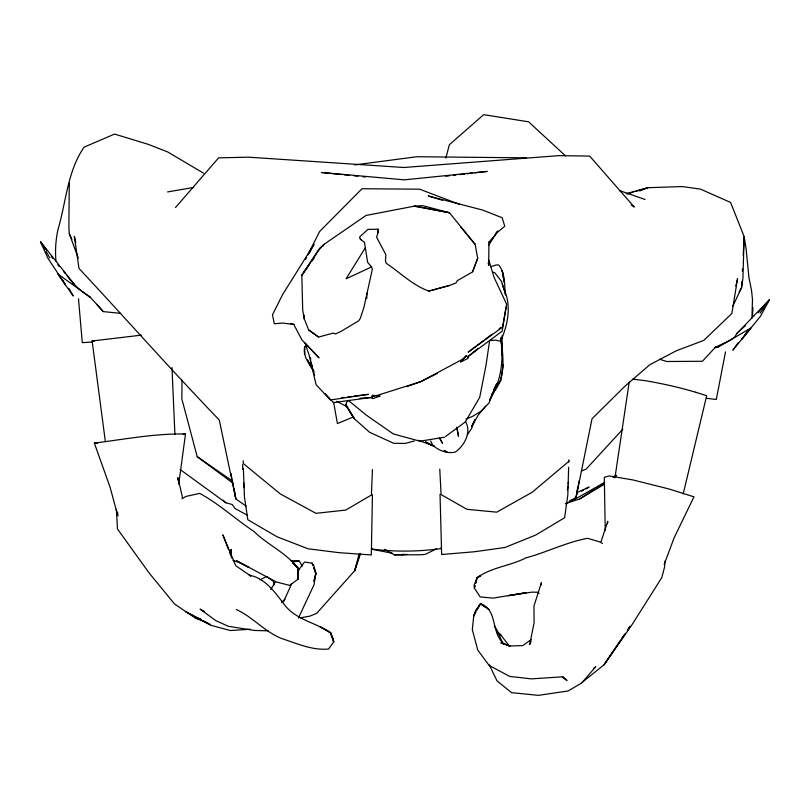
<?xml version="1.0" encoding="UTF-8"?>
<svg xmlns="http://www.w3.org/2000/svg" width="810" height="810" viewBox="0 0 810 810"><rect width="100%" height="100%" fill="white"/><g stroke="black" fill="none" stroke-linecap="round" stroke-linejoin="round"><path stroke-width="1.21" d="M116.367 509.287L117.48 528.991L149.151 573.004L174.555 604.027L195.301 618.02L207.289 622.941M182.007 380.113L181.855 398.955L197.205 456.668L233.31 483.428M304.408 319.342L302.707 310.22L301.826 275.218L319.585 248.336L324.111 244.286L366.019 215.45L414.153 206.196L422.628 205.639L449.499 212.767L475.197 244.458L477.677 258.39L472.503 271.968L457.346 280.625L456 282.943L449.57 285.444L428.865 291.084C412.756 285.404 400.241 272.636 386.208 263.25L385.459 261.063L385.874 254.704L376.599 237.198L378.432 231.549L378.057 229.19L367.861 229.422L359.579 237.006L360.369 239.193L364.459 242.332L367.659 262.41L371.577 266.935L372.357 269.102L363.903 307.476L360.318 318.36L358.769 320.74L341.263 331.25L335.441 333.933L333.295 333.092L318.573 337.082L308.62 329.893L303.831 317.662L303.841 315.212M440.033 494.272L441.652 554.516L474.366 551.752L504.853 547.509L535.693 535.076L564.6 517.732L567.82 494.961L568.64 467.228M605.242 530.358L604.301 477.292L609.221 475.946L633.045 479.955L668.999 488.977L693.967 496.844L673.971 538.154L664.19 564.489M366.9 293.149L366.778 298.303L366.221 298.485M177.785 480.067L177.846 477.596L182.412 496.945L182.058 498.757L185.885 496.439L199.695 493.391C219.237 503.972 235.487 519.18 253.915 531.421C267.513 544.816 286.163 552.683 297.705 567.901L298.06 579.18L289.615 585.377L276.463 582.005L236.56 560.803L249.126 567.456L239.163 562.474L232.976 560.368M303.831 317.662L303.75 315.009M243.375 468.585L244.458 497.026L247.83 519.757L276.959 536.726L307.982 548.765L338.529 552.622L371.324 554.971L372.428 494.707M752.53 316.133L752.905 307.527M741.889 281.404L741.575 287.631L732.756 306.352M742.385 271.441L742.517 268.95M743.205 255.261L744.147 236.581L730.579 202.449L700.468 189.115L682.202 186.563L647.808 187.718L626.262 193.631M230.88 554.131L231.133 549.383L231.437 557.948M751.943 318.117L752.48 299.437L751.488 290.112L748.896 277.445L746.172 249.217L744.147 236.581L742.912 278.488L741.575 287.631L739.176 291.954M568.66 461.538L568.782 459.948L568.711 462.085L568.66 461.538L532.109 492.308L496.692 512.173L466.894 509.298L441.085 494.596L439.769 469.091M665.02 561.006L664.524 567.243L661.79 577.631L631.516 625.472L604.088 664.767L581.732 682.729M178.737 484.289L185.49 433.978C155.034 433.401 124.568 439.303 94.345 443.1L110.12 487.347L117.804 515.859L117.551 512.133M303.618 317.034L303.72 316.173M607.48 523.726L607.773 521.316L601.101 541.495M504.458 292.997L504.681 291.205L501.532 281.455L494.839 272.828L493.098 272.221M567.435 489.878L567.891 486.304M568.195 483.924L568.499 481.535M541.019 585.195L541.384 582.694L533.962 606.042L534.104 622.748L529.689 644.558L531.178 641.125M371.75 547.823L371.577 549.008C394.713 551.944 418.264 551.782 441.359 548.542L441.166 547.378M491.933 393.883C506.807 379.009 503.071 356.511 500.955 337.638L501.714 346.093M614.932 477.839L629.208 382.057M493.553 389.499L500.752 380.73L503.212 364.601M577.55 488.389L576.163 497.067L566.139 504.022M474.265 422.709L474.68 420.208M506.118 307.223L502.149 331.209L468.038 356.522L467.593 358.567L460.819 361.898L466.033 355.62L466.854 355.914L462.611 359.235L420.694 381.682L406.701 386.643M579.11 480.988L576.163 497.067L592.039 418.74L625.047 386.107L649.752 364.773L676.309 350.76L703.779 340.392L731.845 313.5L737.576 278.701L735.784 285.991M725.507 351.854L716.313 399.462L706.512 398.307M310.544 357.686L310.635 362.192L314.624 375.162M683.215 493.928L706.664 395.776C686.789 389.023 666.276 384.284 645.6 380.73L632.529 379.131M314.007 581.104L315.789 573.784L313.926 565.815L312.133 563.153L304.449 562.039L297.624 571.566M313.986 581.266L316.042 572.923L313.865 567.496M475.51 583.514L476.938 577.712L480.32 576.011M445.854 158.122L449.327 144.767L483.692 114.645L528.606 121.824L565.451 155.824M358.83 555.002L354.719 570.675L316.609 613.413L309.886 616.147L300.115 617.858M475.642 583.504L477.232 577.682C491.407 567.172 510.29 565.998 525.933 557.867C546.831 552.258 566.22 542.275 587.584 538.306L599.926 541.961L602.427 543.459M360.369 553.989L354.719 570.675L360.096 553.574M474.923 419.62L471.511 428.713L467.299 434.646M476.179 262.329L477.677 258.39M472.615 271.654L475.733 263.493M467.593 358.567L468.514 356.268L478.092 348.259M471.653 426.667L473.83 421.534M283.561 601.729L291.61 583.888M298.434 618.03L314.047 584.698L315.789 573.784L313.764 567.871M305.431 259.595L306.565 257.347M307.709 255.099L319.646 231.468L362.019 188.74L419.6 189.186L459.472 204.333M309.369 253.165L314.057 244.256L282.538 294.708L272.474 314.857L274.307 323.747L283.014 323.048L293.817 324.526L301.948 339.937L319.039 357.899L305.066 343.045L309.157 355.286L316.123 384.74L330.328 399.968L368.469 394.328L353.859 396.161M475.956 612.026L473.688 616.157L472.321 629.704L477.799 650.146L489.078 665.395L509.692 676.401L531.38 678.871L561.786 676.866L567.02 680.542L562.768 676.471M477.09 609.95L480.502 603.754C498.292 609.646 490.597 634.169 504.519 644.031L509.854 646.056M275.532 581.539L270.793 589.619M471.987 425.888L478.386 414.872L485.676 406.164M737.92 342.934L732.898 350.163L760.549 316.173L769.5 299.639L736.887 333.447L734.69 337.041C729.061 341.952 720.434 344.22 714.947 347.713L702.442 361.27L666.751 361.503L659.542 359.225M365.128 248.073L346.103 278.772L371.577 266.935M488.622 245.268L497.806 231.073L496.125 232.784M625.35 633.359L604.088 664.767L620.258 640.811M628.783 628.226L630.16 626.171M621.665 638.736L624.469 634.564M627.284 630.403L629.39 627.274M748.481 329.721L741.96 339.066L751.032 327.959L718.197 347.115L714.947 347.713M760.084 313.126L769.5 299.639L758.049 312.711M309.015 265.245L301.826 275.218L319.434 249.288L324.111 244.286L322.674 246.28M311.891 261.255L314.047 258.258M488.734 242.423L497.289 232.419L504.782 226.263L502.109 217.738L482.679 210.063L428.247 195.959L442.543 200.313M175.497 207.522L218.649 157.839L248.64 157.191L403.815 167.498L558.93 155.641L589.67 156.087L634.291 207.046L631.192 204.94M494.849 387.251L500.752 380.73M306.231 345.313L304.611 347.085C302.707 356.238 309.4 364.014 313.794 371.314L307.506 360.156L313.794 371.314M622.829 429.168L586.167 469.101L581.539 471.035M460.819 361.898L462.308 360.49M281.495 602.427L284.938 599.208M736.887 333.447L745.483 325.559M593.76 668.23L595.735 666.731L581.732 682.941L568.144 690.96L538.458 695.355L511.566 692.661L497.046 680.906L489.24 664.706M483.125 340.888L468.16 352.158L502.554 327.129L506.604 304.175L493.968 277.121L488.855 260.243M485.129 339.39L492.105 334.125M499.092 328.86L501.086 327.361M445.541 436.499L465.173 422.061L479.702 397.386L486.081 364.885L489.635 340.514L495.69 340.19L500.519 341.212C507.87 325.235 511.717 305.633 503.942 289.119L504.022 289.717M531.238 639.515L522.794 645.6L510.745 645.975L500.833 642.927L509.662 646.096M565.35 503.628L579.616 498.97L590.044 492.166M590.733 491.71L594.226 489.442M595.988 488.278L604.655 482.628M613.869 476.614L616.137 475.136M579.616 498.97L604.422 484.238M604.351 482.588L574.756 499.294L569.896 500.58M613.119 477.647L616.4 475.784M581.418 491.194L583.615 490.009M585.822 488.825L589.123 487.053L576.477 492.794M480.533 575.991L477.232 577.682L474.123 585.043L474.366 588.161L480.208 596.929L493.057 598.124L526.399 592.626L508.356 595.674L531.674 592.161L537.85 592.231L539.136 593.365M260 579.859L266.581 576.497L273.345 581.246L274.114 584.881M436.63 548.745L425.371 554.354L421.261 554.749L394.47 554.88L384.649 549.332M437.41 373.44L420.694 381.682L376.782 395.543L371.962 396.05L372.357 395.24L379.89 396.13L373.015 398.571L371.02 397.507L359.964 398.247M325.154 393.67L333.396 402.58L371.02 397.507L374.139 396.171M353.342 416.927L337.416 423.579L333.649 402.408M466.074 419.003L472.574 416.391L480.725 411.44L489.027 402.924L496.813 383.403L489.594 400.079C500.975 381.753 504.073 360.318 500.722 339.248M639.667 190.937L647.808 187.718L635.749 191.413M627.315 194.005L633.339 192.152M490.738 266.682L496.348 264.9L498.687 265.002C505.399 273.112 504.326 285.039 505.44 294.982M428.865 291.084L449.57 285.444M414.315 441.035L405.071 443.445L393.64 443.262L369.532 432.267L354.243 418.638L345.505 404.99M105.341 441.501L92.127 340.99L141.436 335.137M167.599 191.929L193.732 187.444M444.558 437.218L419.934 441.197L393.296 433.927L366.667 415.388L348.199 400.332L346.032 403.481L346.275 405.041M183.121 434.342L185.49 433.978M354.709 164.906L416.796 156.735L526.196 157.839M341.678 397.69L344.108 397.376M347.763 396.92L351.418 396.465M445.804 176.205L449.56 175.77M453.327 175.335L455.827 175.051M459.594 174.616L464.606 174.028M467.117 173.745L472.129 173.158M474.64 172.874L487.175 171.416L404.413 179.84L321.408 172.479L341.536 174.545M404.271 554.435L401.173 554.637L407.187 554.455M250.381 629.228L230.394 630.544L210.428 625.168L185.662 611.621L201.295 619.751M92.148 342.053L82.276 342.64L78.499 298.779M394.47 554.88L404.099 554.425M92.168 340.99L94.608 340.929M377.521 396.161L379.89 396.13M268.221 630.808L254.866 630.484L228.379 626.322L215.683 620.551L200.11 609.11L204.353 611.51M94.345 443.1L97.747 443.202M715.341 346.933L718.197 347.115M290.719 560.54L299.406 561.219L302.262 566.301M344.048 174.798L349.08 175.314M354.112 175.831L357.888 176.215M362.921 176.732L365.432 176.995M96.765 304.378L103.305 311.597L120.498 313.369M200.181 618.607L195.301 618.02L201.406 619.67M695.517 392.273L696.58 392.607M378.432 231.549L377.571 231.387L378.027 232.693M371.425 549.16L392.425 553.25M434.19 445.885L431.133 445.125L425.645 442.098M290.456 323.514L294.101 324.344M433.522 445.662L431.133 445.125L433.593 445.804L425.766 441.855M68.941 288.38L73.224 295.984L57.743 273.942L90.325 297.26L103.305 311.597M180.144 469.537L225.838 502.767L232.227 504.508L235.234 508.67L247.475 515.261M418.223 440.316L433.593 445.804M619.377 190.532L645.043 199.493M67.058 275.602C72.799 284.411 82.296 292.187 90.325 297.26M336.555 401.304L346.467 406.367L346.376 405.769M203.523 620.916L210.225 624.399M322.856 628.226L319.828 626.555L330.298 632.731L333.295 639.272L333.71 641.874L328.587 649.023C312.174 650.582 296.784 643.434 281.526 638.472C264.576 631.699 252.841 617.088 236.328 609.505M324.881 629.34L330.946 632.681L333.71 641.874L330.298 632.731C316.113 622.637 297.26 620.227 285.555 606.123C275.582 593.457 266.217 578.462 249.207 575.12L250.958 576.123L235.771 565.745L222.861 534.883L228.562 549.757M203.533 173.168L167.66 151.936L148.392 144.393L114.554 134.075L84.088 147.157C67.27 171.447 66.167 202.196 57.905 229.746C55.728 239.993 55.05 250.442 55.931 260.881M72.971 283.5L74.449 284.432L40.5 241.765L47.831 258.046L65.489 284.968L62.36 279.561M308.62 329.893L318.36 336.93M246.22 506.118L235.842 498.97L219.277 420.025C171.528 370.433 125.975 318.765 78.985 268.434L74.328 236.226L75.755 242.22M485.423 607.156L480.502 603.754L475.48 610.811L473.688 616.157L475.996 610.72L480.502 603.754L489.351 609.869M197.205 456.668L232.46 481.039M497.38 632.245L500.793 634.908L509.368 646.167M498.049 632.792L500.793 634.908L497.117 631.628M371.517 397.356L373.015 398.571M88.361 296.004L89.647 297.078M223.084 500.195L225.838 502.767M360.197 238.798L361.219 239.8M292.531 562.525L298.637 568.468L298.06 579.18L297.705 567.901L292.501 562.656M57.753 264.85L59.191 266.49M63.838 271.876L65.448 273.74M460.667 226.881L475.197 244.458M46.97 250.533L40.5 241.765L44.874 249.318M51.293 256.375L52.731 258.329M474.69 243.861L475.46 245.065M494.252 625.978L496.955 629.998L502.281 642.077M502.22 283.834L503.83 289.099M345.951 404.939L354.243 418.638L349.08 409.971M346.498 405.638L347.794 407.805M439.344 437.866L442.503 443.323L439.8 438.301M46.119 251.485L49.866 257.965M378.361 231.052L378.057 229.19M430.677 440.944L432.732 445.328C438.787 450.522 447.343 454.046 455.341 452.041C464.474 445.672 471.865 432.003 465.406 421.433M69.265 185.581L69.265 183.111L68.88 227.873L69.306 233.766L71.928 239.385M310.635 362.192L312.326 366.252M313.004 565.319L312.133 563.153L312.943 565.512M229.443 552.045L230.749 555.478M69.306 233.766L78.317 258.117M488.187 262.926L488.703 265.376L488.916 242.008M457.367 430.869L458.541 436.539L456.87 427.204M230.85 473.212L232.045 479.338M232.521 481.798L235.842 498.97L234.161 489.048M456.759 427.346L457.123 429.735M243.618 482.78L244.276 487.731M311.577 364.47L311.82 366.403M243.152 460.728L243.395 463.614L280.29 493.918L315.94 513.327L345.728 510.077L371.395 495.042L372.438 469.496M242.605 464.626L242.828 469.517M171.983 367.537L174.919 434.504M501.795 348.432L502.068 355.448L502.038 335.684M304.611 347.085L304.59 354.405L304.611 347.085M474.943 585.843L474.366 588.161L475.004 585.832M297.969 561.259L292.38 561.705L299.406 561.219L297.969 561.259M418.173 206.641L414.153 206.196L449.499 212.767L418.173 206.641M447.353 452.446L444.244 450.451L447.353 452.446M502.787 273.699L502.251 270.803L504.124 282.022L502.787 273.699"/></g></svg>
